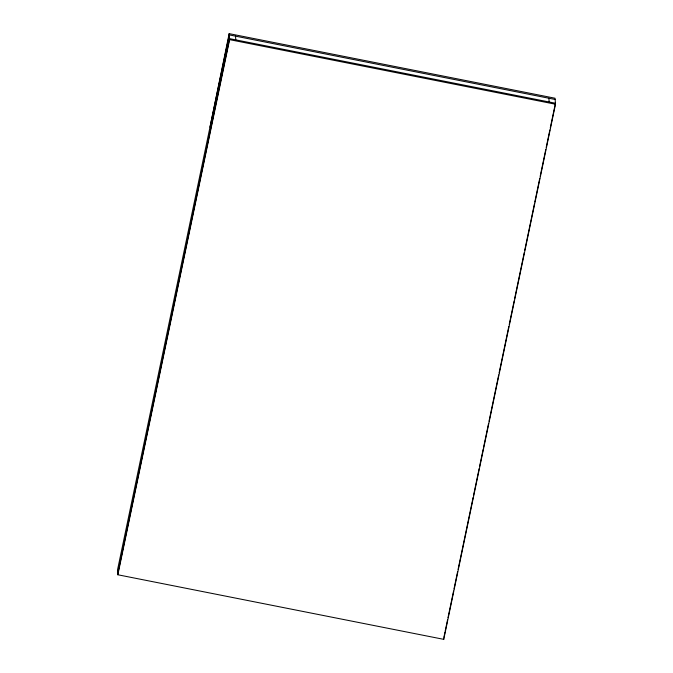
<?xml version="1.0" encoding="UTF-8"?>
<svg xmlns="http://www.w3.org/2000/svg" width="673" height="673" viewBox="0 0 673 673"><rect width="100%" height="100%" fill="white"/><g stroke="black" fill="none" stroke-linecap="round" stroke-linejoin="round"><path stroke-width="1.01" d="M555.149 99.478L229.249 34.903L117.497 570.023L117.851 574.767L443.751 639.35L555.503 104.231L555.057 98.233L229.156 33.65L209.984 127.163M117.775 573.766L229.535 38.647L555.427 103.23L550.27 127.929M117.851 574.767L229.611 39.648L229.156 33.65M443.886 637.323L444.962 632.199M445.173 631.173L447.537 619.85M447.966 617.789L453.56 591.037M453.989 588.976L457.64 571.478M458.069 569.425L473.111 497.381M473.548 495.328L479.134 468.568M479.563 466.507L483.214 449.017M483.643 446.956L488.59 423.292M489.019 421.231L498.693 374.92M499.122 372.859L508.788 326.548M509.225 324.495L514.164 300.823M514.593 298.762L524.267 252.451M524.696 250.398L534.37 204.087M534.799 202.026L539.738 178.353M540.167 176.301L545.761 149.541M546.19 147.48L549.841 129.99M229.611 39.648L555.503 104.231M548.882 98.241L549.16 101.993M443.675 638.349L443.751 639.35M235.516 36.14L235.802 39.892"/></g></svg>
